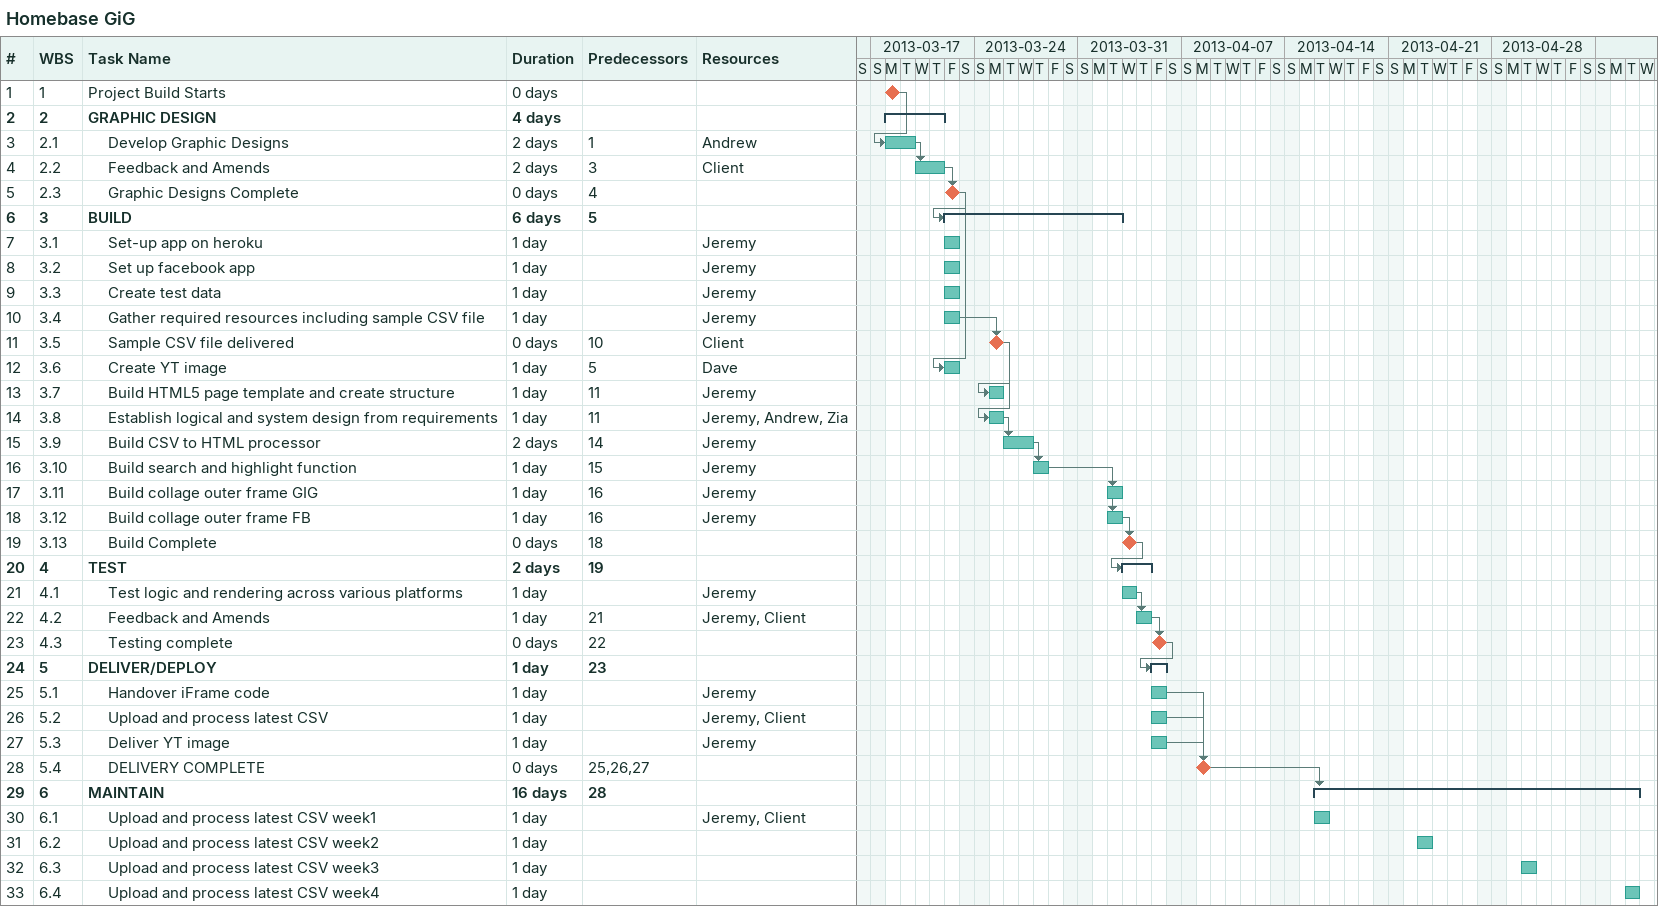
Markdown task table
Homebase GiG

| ID | WBS | Task | Duration | Start | Finish | Predecessors | Resources |
|---|---|---|---|---|---|---|---|
| 1 | 1 | Project Build Starts | 0d | 2013-03-18 | 2013-03-18 |  |  |
| 2 | 2 | **GRAPHIC DESIGN** | 4d | 2013-03-18 | 2013-03-21 |  |  |
| 3 | 2.1 | Develop Graphic Designs | 2d | 2013-03-18 | 2013-03-19 | 1 | Andrew |
| 4 | 2.2 | Feedback and Amends | 2d | 2013-03-20 | 2013-03-21 | 3 | Client |
| 5 | 2.3 | Graphic Designs Complete | 0d | 2013-03-22 | 2013-03-22 | 4 |  |
| 6 | 3 | **BUILD** | 6d | 2013-03-22 | 2013-04-02 | 5 |  |
| 7 | 3.1 | Set-up app on heroku | 1d | 2013-03-22 | 2013-03-22 |  | Jeremy |
| 8 | 3.2 | Set up facebook app | 1d | 2013-03-22 | 2013-03-22 |  | Jeremy |
| 9 | 3.3 | Create test data | 1d | 2013-03-22 | 2013-03-22 |  | Jeremy |
| 10 | 3.4 | Gather required resources including sample CSV file | 1d | 2013-03-22 | 2013-03-22 |  | Jeremy |
| 11 | 3.5 | Sample CSV file delivered | 0d | 2013-03-25 | 2013-03-25 | 10 | Client |
| 12 | 3.6 | Create YT image | 1d | 2013-03-22 | 2013-03-22 | 5 | Dave |
| 13 | 3.7 | Build HTML5 page template and create structure | 1d | 2013-03-25 | 2013-03-25 | 11 | Jeremy |
| 14 | 3.8 | Establish logical and system design from requirements | 1d | 2013-03-25 | 2013-03-25 | 11 | Jeremy, Andrew, Zia |
| 15 | 3.9 | Build CSV to HTML processor | 2d | 2013-03-26 | 2013-03-27 | 14 | Jeremy |
| 16 | 3.10 | Build search and highlight function | 1d | 2013-03-28 | 2013-03-28 | 15 | Jeremy |
| 17 | 3.11 | Build collage outer frame GIG | 1d | 2013-04-02 | 2013-04-02 | 16 | Jeremy |
| 18 | 3.12 | Build collage outer frame FB | 1d | 2013-04-02 | 2013-04-02 | 16 | Jeremy |
| 19 | 3.13 | Build Complete | 0d | 2013-04-03 | 2013-04-03 | 18 |  |
| 20 | 4 | **TEST** | 2d | 2013-04-03 | 2013-04-04 | 19 |  |
| 21 | 4.1 | Test logic and rendering across various platforms | 1d | 2013-04-03 | 2013-04-03 |  | Jeremy |
| 22 | 4.2 | Feedback and Amends | 1d | 2013-04-04 | 2013-04-04 | 21 | Jeremy, Client |
| 23 | 4.3 | Testing complete | 0d | 2013-04-05 | 2013-04-05 | 22 |  |
| 24 | 5 | **DELIVER/DEPLOY** | 1d | 2013-04-05 | 2013-04-05 | 23 |  |
| 25 | 5.1 | Handover iFrame code | 1d | 2013-04-05 | 2013-04-05 |  | Jeremy |
| 26 | 5.2 | Upload and process latest CSV | 1d | 2013-04-05 | 2013-04-05 |  | Jeremy, Client |
| 27 | 5.3 | Deliver YT image | 1d | 2013-04-05 | 2013-04-05 |  | Jeremy |
| 28 | 5.4 | DELIVERY COMPLETE | 0d | 2013-04-08 | 2013-04-08 | 25, 26, 27 |  |
| 29 | 6 | **MAINTAIN** | 16d | 2013-04-16 | 2013-05-07 | 28 |  |
| 30 | 6.1 | Upload and process latest CSV week1 | 1d | 2013-04-16 | 2013-04-16 |  | Jeremy, Client |
| 31 | 6.2 | Upload and process latest CSV week2 | 1d | 2013-04-23 | 2013-04-23 |  |  |
| 32 | 6.3 | Upload and process latest CSV week3 | 1d | 2013-04-30 | 2013-04-30 |  |  |
| 33 | 6.4 | Upload and process latest CSV week4 | 1d | 2013-05-07 | 2013-05-07 |  |  |
